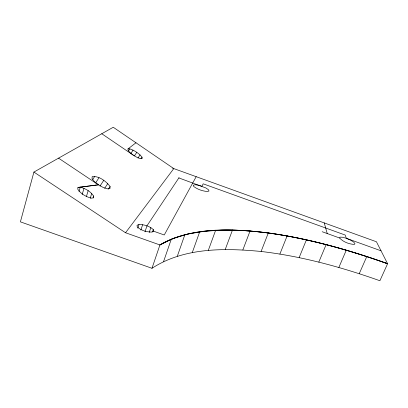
<?xml version="1.0" encoding="UTF-8"?>
<svg xmlns="http://www.w3.org/2000/svg" width="408" height="408" viewBox="0 0 408 408"><rect width="100%" height="100%" fill="white"/><g stroke="black" fill="none" stroke-linecap="round" stroke-linejoin="round"><path stroke-width="0.61" d="M79.014 191.398L80.264 187.155C85.522 188.537 90.647 191.464 93.672 196.08L93.544 197.809L91.321 198.166C85.981 196.819 80.748 193.846 77.734 189.128L77.959 187.44L98.425 184.814L94.273 181.484L92.004 178.454L92.208 176.557C99.266 175.93 105.998 181.121 110.078 186.522L110.012 188.476L107.544 188.853L103.301 187.522L98.425 184.814L58.548 158.151M33.91 172.069L125.542 232.754L173.782 168.591L113.256 127.255L33.91 172.069L20.4 221.855L151.975 268.285C184.054 247.467 224.41 247.972 261.1 251.471C301.736 256.224 341.399 267.102 379.894 280.745L387.6 263.716L376.436 241.76L172.584 168.157M82.192 194.427L84.002 188.328M86.379 196.636L88.174 190.628M90.25 198.283L91.703 193.453M93.126 197.885L93.672 196.08M137.817 228.108L139.006 224.482C144.131 224.502 149.471 226.063 153.306 229.571L153.648 231.209L164.261 234.983L196.182 176.679M140.857 230.092L142.642 224.675M144.978 231.821L146.967 225.813L179.03 177.659M149.257 232.407L150.858 227.598M152.495 231.979L153.306 229.571M151.975 268.285L159.921 244.953C192.637 226.287 232.239 228.745 268.337 232.902C309.106 238.614 348.881 249.925 387.6 263.716A395.398 139.725 30.1 0 0 159.921 244.953L125.542 232.754M163.588 261.528L171.334 239.068M177.307 256.234L184.885 234.615M192.285 252.572L199.736 231.708M208.309 250.39L215.664 230.209M225.211 249.553L232.499 229.979M242.842 249.946L250.094 230.908M261.1 251.471L268.337 232.902M279.888 254.051L287.14 235.885M299.14 257.611L306.434 239.787M318.806 262.099L326.165 244.555M338.844 267.47L346.29 250.155M359.229 273.697L366.792 256.555M92.733 179.479L94.784 176.276M95.599 182.957L99.006 177.659M99.996 186.114L103.744 180.311M128.474 150.975L129.836 148.874C134.518 150.496 138.939 153.25 142.03 157.172L142.162 158.564L140.398 158.671L137.175 157.452L133.36 155.213L101.776 133.742M104.703 188.292L107.783 183.544M130.672 153.775L133.049 150.119M108.355 189.169L110.078 186.522M134.4 155.958L136.777 152.317M138.011 158.013L140.056 154.892M141 158.738L142.03 157.172M322.177 231.719L339.563 237.981L340.18 237.135L342.679 237.262L346.372 238.313L381.036 250.808M133.36 155.213L130.009 152.577L128.046 150.272L127.995 148.92L135.966 142.764M159.921 244.953L173.074 238.496L187.991 234.008L204.347 231.275M153.648 231.209L151.756 232.07C146.559 232.096 141.117 230.515 137.266 226.919L137.027 225.292L139.006 224.482M77.959 187.44L98.425 184.814M204.352 231.275L221.886 230.122A394.465 139.368 30.1 0 1 279.74 234.712C316.531 240.878 352.486 251.241 387.6 263.716M127.995 148.92L129.836 148.874M178.857 177.924L205.79 187.92L208.355 189.628L209.018 190.944L207.565 191.515C202.659 191.174 197.788 189.496 193.826 186.563L193.254 185.263L194.789 184.737L197.992 185.11L202.006 186.272L203.169 183.819L345.168 235.039L346.372 238.313L350.304 240.011L353.45 241.919L354.975 243.535L354.44 244.423C349.029 244.188 343.286 241.975 339.563 237.981M324.258 222.921L327.221 233.534"/></g></svg>
